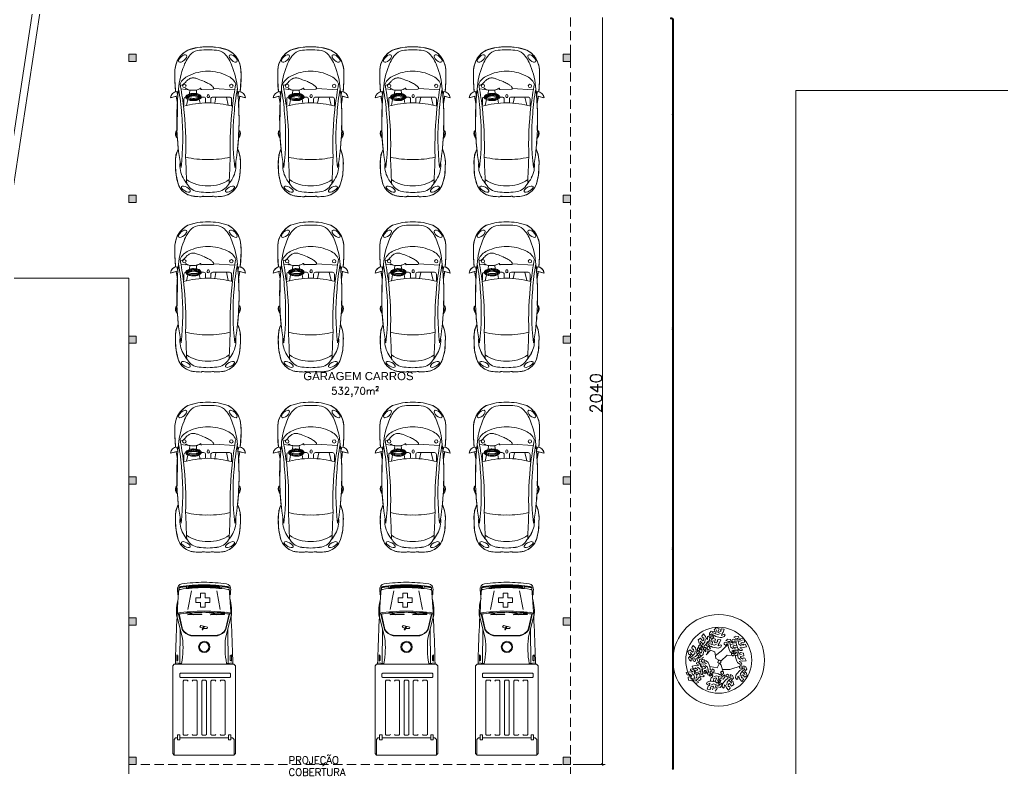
# Model space of a CAD drawing. Header units: metres. Extents: x -1 to 106, y -6 to 62.
# Drawn here: x 26.36 to 53.17, y 31.4 to 51.84 of the extents above; entities that cross this region are included whole.
import ezdxf

# ---------------------------------------------------------------- set-up
doc = ezdxf.new("R2010")
doc.units = ezdxf.units.M
doc.linetypes.add('IMPORT-DASHED2 _4_', pattern=[0.375, 0.25, -0.125])
for name, color, linetype, lineweight in [('AL_MOBILIARIO', 7, 'Continuous', 5), ('AL_VEGETAÇÃO', 7, 'Continuous', 5), ('ARQ-COTA-50', 7, 'Continuous', 5), ('ARQ-ELEV6', 7, 'Continuous', 5), ('ARQ-PAR', 7, 'Continuous', 5), ('ARQ-PIS', 7, 'Continuous', 5), ('ARQ-PROJ', 7, 'IMPORT-DASHED2 _4_', 5), ('ARQ-TEXTO-AMBIENTES-50', 7, 'Continuous', 5), ('ARQ-TEXTO-EQUIPO-50', 7, 'Continuous', 5), ('P-PIPE', 7, 'Continuous', 5), ('P-PIPE-CNTR', 7, 'Continuous', 5)]:
    doc.layers.add(name, color=color, linetype=linetype, lineweight=lineweight)
doc.layers.add('ARQ_1100_BASE_TÉRREO_GARAGEM_dwg', color=7, linetype='Continuous', lineweight=5, true_color=0x767676)
doc.styles.add('RomanS', font='romans__.ttf', dxfattribs={"height": 0.32})
doc.styles.add('RomanS_2', font='romans__.ttf', dxfattribs={"height": 0.200498})
doc.styles.add('SansSerif', font='sanss___.ttf', dxfattribs={"height": 0.222776})

# ---------------------------------------------------------------- blocks, each defined once
blk = doc.blocks.new('AF_Soldavel_Curva 45_90 - Standard-V21-TÉRREO 1_20')
at = {"layer": 'P-PIPE'}
for p, q in [((-0.067, 0.016), (-0.067, 0.012)), ((-0.067, 0.016), (-0.067, -0.017)), ((-0.063, 0.016), (-0.067, 0.016)), ((-0.067, -0.013), (-0.067, 0.012)), ((-0.063, 0.016), (-0.063, -0.017)), ((-0.063, 0.016), (-0.063, 0.013)), ((-0.062, 0.015), (-0.063, 0.016)), ((-0.047, 0.015), (-0.062, 0.015)), ((-0.062, 0.015), (-0.062, -0.015)), ((-0.062, 0.015), (-0.062, 0.012)), ((-0.046, 0.014), (-0.047, 0.015)), ((-0.047, 0.015), (-0.047, -0.015)), ((-0.047, 0.015), (-0.047, 0.012)), ((-0.047, 0.012), (-0.047, -0.013)), ((-0.046, 0.014), (-0.046, -0.014)), ((-0.046, 0.014), (-0.046, -0.014)), ((-0.012, 0.067), (-0.017, 0.067)), ((0.016, 0.067), (-0.017, 0.067)), ((-0.017, 0.063), (0.016, 0.063)), ((-0.017, 0.063), (-0.013, 0.063)), ((-0.017, 0.067), (-0.017, 0.063)), ((-0.017, 0.063), (-0.015, 0.062)), ((-0.015, 0.062), (-0.015, 0.047)), ((-0.015, 0.062), (0.015, 0.062)), ((-0.015, 0.062), (-0.012, 0.062)), ((-0.015, 0.047), (-0.014, 0.046)), ((-0.015, 0.047), (-0.012, 0.047)), ((-0.015, 0.047), (0.015, 0.047)), ((-0.014, 0.046), (0.014, 0.046)), ((-0.014, 0.046), (0.014, 0.046)), ((-0.013, 0.067), (0.012, 0.067)), ((0.012, 0.047), (-0.013, 0.047)), ((0.016, 0.067), (0.012, 0.067)), ((0.012, 0.062), (0.015, 0.062)), ((0.012, 0.047), (0.015, 0.047)), ((0.013, 0.063), (0.016, 0.063)), ((0.014, 0.046), (0.015, 0.047)), ((0.015, 0.062), (0.016, 0.063)), ((0.015, 0.047), (0.015, 0.062)), ((0.016, 0.063), (0.016, 0.067)), ((-0.067, -0.012), (-0.067, -0.017)), ((-0.067, -0.017), (-0.063, -0.017)), ((-0.063, -0.013), (-0.063, -0.017)), ((-0.063, -0.017), (-0.062, -0.015)), ((-0.062, -0.012), (-0.062, -0.015)), ((-0.062, -0.015), (-0.047, -0.015)), ((-0.047, -0.012), (-0.047, -0.015)), ((-0.047, -0.015), (-0.046, -0.014))]:
    blk.add_line(p, q, dxfattribs=at)
at = {"layer": 'P-PIPE', "flags": 128}
for points in [[(-0.046, -0.014), (-0.043, -0.014), (-0.041, -0.014), (-0.039, -0.014), (-0.036, -0.013), (-0.034, -0.013), (-0.032, -0.012), (-0.029, -0.012), (-0.027, -0.011), (-0.025, -0.01), (-0.023, -0.009), (-0.02, -0.008), (-0.018, -0.007), (-0.016, -0.006), (-0.014, -0.005), (-0.012, -0.004), (-0.01, -0.002), (-0.008, -0.001), (-0.006, 0.001), (-0.005, 0.002), (-0.003, 0.004), (-0.001, 0.006), (0, 0.008), (0.002, 0.01), (0.003, 0.012), (0.005, 0.014), (0.006, 0.016), (0.007, 0.018), (0.008, 0.02), (0.009, 0.022), (0.01, 0.024), (0.011, 0.026), (0.012, 0.029), (0.012, 0.031), (0.013, 0.033), (0.013, 0.036), (0.014, 0.038), (0.014, 0.04), (0.014, 0.043), (0.014, 0.045), (0.014, 0.046)], [(-0.014, 0.046), (-0.014, 0.045), (-0.014, 0.043), (-0.014, 0.042), (-0.014, 0.041), (-0.015, 0.04), (-0.015, 0.038), (-0.015, 0.037), (-0.016, 0.036), (-0.016, 0.035), (-0.017, 0.033), (-0.017, 0.032), (-0.018, 0.031), (-0.018, 0.03), (-0.019, 0.029), (-0.02, 0.028), (-0.02, 0.027), (-0.021, 0.026), (-0.022, 0.025), (-0.023, 0.024), (-0.024, 0.023), (-0.025, 0.022), (-0.026, 0.021), (-0.027, 0.021), (-0.028, 0.02), (-0.029, 0.019), (-0.03, 0.018), (-0.031, 0.018), (-0.032, 0.017), (-0.033, 0.017), (-0.034, 0.016), (-0.036, 0.016), (-0.037, 0.015), (-0.038, 0.015), (-0.039, 0.015), (-0.04, 0.015), (-0.042, 0.014), (-0.043, 0.014), (-0.044, 0.014), (-0.046, 0.014), (-0.046, 0.014)]]:
    blk.add_lwpolyline(points, dxfattribs=at)
blk = doc.blocks.new('Luva - Agua Fria_Soldavel - MEP - Tigre - Standard-3311645-TÉRREO 1_20')
at = {"layer": 'P-PIPE'}
for p, q in [((-0.016, 0.017), (-0.02, 0.017)), ((-0.02, 0.017), (-0.02, 0.012)), ((-0.02, 0.017), (-0.02, -0.017)), ((-0.02, -0.013), (-0.02, 0.013)), ((-0.014, 0.015), (-0.016, 0.017)), ((-0.016, 0.017), (-0.016, -0.017)), ((-0.016, 0.017), (-0.016, 0.013)), ((0.014, 0.015), (-0.014, 0.015)), ((-0.014, 0.015), (-0.014, 0.012)), ((-0.014, 0.015), (-0.014, -0.015)), ((-0.006, 0.013), (-0.006, -0.013)), ((0.006, -0.013), (0.006, 0.013)), ((0.016, 0.017), (0.014, 0.015)), ((0.014, 0.015), (0.014, -0.015)), ((0.014, 0.015), (0.014, 0.012)), ((0.02, 0.017), (0.016, 0.017)), ((0.016, 0.017), (0.016, -0.017)), ((0.016, 0.017), (0.016, 0.013)), ((0.02, 0.012), (0.02, 0.017)), ((0.02, -0.017), (0.02, 0.017)), ((0.02, 0.013), (0.02, -0.013)), ((-0.02, -0.012), (-0.02, -0.017)), ((-0.02, -0.017), (-0.016, -0.017)), ((-0.016, -0.013), (-0.016, -0.017)), ((-0.016, -0.017), (-0.014, -0.015)), ((-0.014, -0.012), (-0.014, -0.015)), ((-0.014, -0.015), (0.014, -0.015)), ((0.014, -0.012), (0.014, -0.015)), ((0.014, -0.015), (0.016, -0.017)), ((0.016, -0.013), (0.016, -0.017)), ((0.016, -0.017), (0.02, -0.017)), ((0.02, -0.017), (0.02, -0.012))]:
    blk.add_line(p, q, dxfattribs=at)
blk = doc.blocks.new('ARQ_1100_BASE_TÉRREO_GARAGEM_dwg_car5p-3723934-TÉRREO 1_20')
at = {"layer": 'AL_MOBILIARIO', "color": 253, "true_color": 0xaaaaaa}
for p, q in [((54.161, -35.365), (54, -35.365)), ((54.351, -35.179), (54.367, -35.211)), ((54.418, -35.421), (54.44, -35.285)), ((54.149, -35.47), (53.984, -35.436)), ((54.206, -35.482), (54.176, -35.476)), ((54.244, -35.528), (54.227, -35.441)), ((54.242, -35.515), (54.276, -35.518)), ((54.303, -35.52), (54.409, -35.529)), ((54.154, -35.782), (54.045, -35.806)), ((54.215, -35.903), (54.215, -35.837)), ((54.251, -35.701), (54.227, -35.809)), ((54.248, -35.713), (54.282, -35.711)), ((54.308, -35.71), (54.407, -35.705)), ((54.433, -36.162), (54.425, -35.85)), ((54.161, -36.099), (54.055, -36.099)), ((54.056, -35.958), (54.161, -35.958)), ((54.215, -36.61), (54.215, -36.153)), ((54.231, -35.999), (54.262, -36.005)), ((54.231, -36.06), (54.262, -36.054)), ((54.409, -36.751), (54.45, -36.177)), ((54.213, -36.24), (54.048, -36.205)), ((53.97, -36.665), (54.161, -36.665)), ((54.215, -36.524), (53.991, -36.574)), ((54.351, -36.862), (54.367, -36.829))]:
    blk.add_line(p, q, dxfattribs=at)
at = {"layer": 'AL_MOBILIARIO', "color": 253, "true_color": 0xaaaaaa, "flags": 128}
blk.add_lwpolyline([(53.102, -35.186), (52.795, -35.211), (52.636, -35.145), (52.503, -35.136), (52.302, -35.134), (52.093, -35.149), (51.844, -35.205), (51.743, -35.252), (51.656, -35.321), (51.582, -35.415), (51.528, -35.533), (51.505, -35.65), (51.493, -35.833), (51.504, -35.866), (51.5, -36.02), (51.505, -36.173), (51.494, -36.205), (51.504, -36.387), (51.528, -36.511), (51.55, -36.567), (51.58, -36.622), (51.656, -36.72), (51.743, -36.789), (51.844, -36.835), (52.009, -36.878), (52.093, -36.892), (52.302, -36.906), (52.421, -36.908), (52.504, -36.905), (52.577, -36.895), (52.653, -36.88), (52.798, -36.828), (53.092, -36.852), (53.144, -36.892), (53.208, -36.908), (53.27, -36.9), (53.296, -36.888), (53.306, -36.861), (53.582, -36.869), (53.804, -36.866), (54.039, -36.856), (54.239, -36.888), (54.196, -37.043), (54.258, -37.026), (54.315, -36.987), (54.353, -36.93), (54.359, -36.902), (54.659, -36.922), (54.774, -36.924), (54.958, -36.92), (55.089, -36.899), (55.218, -36.851), (55.331, -36.78), (55.387, -36.723), (55.423, -36.689), (55.5, -36.571), (55.572, -36.3), (55.591, -36.065), (55.591, -35.975), (55.572, -35.741), (55.499, -35.47), (55.431, -35.368), (55.331, -35.263), (55.217, -35.19), (55.092, -35.143), (54.958, -35.121), (54.774, -35.117), (54.659, -35.118), (54.361, -35.138), (54.352, -35.11), (54.315, -35.054), (54.261, -35.015), (54.196, -34.997), (54.239, -35.153), (54.039, -35.185), (53.304, -35.176), (53.295, -35.153), (53.273, -35.141), (53.217, -35.131), (53.177, -35.137)], close=True, dxfattribs=at)
for points in [[(54.367, -35.175), (54.253, -35.2), (54.196, -34.997)], [(54.232, -35.529), (54.215, -35.442), (54.215, -35.465)], [(54.239, -35.702), (54.215, -35.81), (54.215, -35.768), (54.182, -35.776)], [(54.367, -36.865), (54.253, -36.84), (54.196, -37.043)]]:
    blk.add_lwpolyline(points, dxfattribs=at)
at = {"layer": 'AL_MOBILIARIO', "color": 253, "true_color": 0xaaaaaa}
for centre, radius, start, end in [((54.18, -35.184), 0.187, 2.5895, 85.1642), ((54.774, -39.117), 4, 87.3617, 95.9207), ((54.923, -35.769), 0.649, 27.4706, 86.8958), ((52.021, -35.688), 0.518, 134.8156, 176.2091), ((51.984, -35.645), 0.461, 107.6667, 135.3654), ((52.535, -36.313), 1.106, 118.6215, 129.6583), ((52.302, -36.644), 1.509, 88.2419, 107.6667), ((52.34, -35.956), 0.699, 83.0468, 118.6215), ((53.463, -41.397), 6.222, 92.6645, 100.8935), ((53.106, -27.987), 7.346, 263.6037, 275.1155), ((52.421, -36.059), 0.927, 66.1695, 94.4524), ((52.882, -26.178), 9.239, 268.1085, 276.7269), ((53.217, -35.299), 0.167, 70.422, 137.6815), ((53.194, -35.175), 0.0208, 117.3553, 198.6953), ((53.582, -42.914), 7.743, 83.6862, 93.0174), ((53.217, -35.221), 0.072, 86.3517, 116.7819), ((53.229, -35.293), 0.144, 74.075, 92.8953), ((53.265, -35.165), 0.0111, 290.9563, 74.075), ((53.269, -35.176), 0.0346, 358.953, 82.653), ((53.485, -30.452), 4.859, 273.2586, 281.2572), ((52.788, -25.565), 9.859, 276.8538, 280.432), ((51.036, -36.108), 3.024, 1.6629, 14.4466), ((54.774, -39.117), 4, 97.6796, 100.5813), ((54.161, -35.419), 0.0544, 360, 90), ((54.287, -37.287), 2.074, 67.7656, 85.955), ((54.402, -35.654), 0.428, 22.2685, 66.4568), ((54.802, -36.174), 0.851, 45.0395, 71.5127), ((53.045, -35.836), 1.552, 173.2716, 179.9906), ((52.014, -35.801), 0.386, 118.5377, 176.7022), ((52.713, -35.972), 0.923, 144.5605, 182.9807), ((54.975, -101.77), 66.401, 92.06958, 92.69392), ((54.64, -35.944), 2.13, 165.5498, 182.063), ((53.724, -36.02), 1.197, 359.966, 26.1842), ((55.125, -35.814), 0.368, 3.5765, 41.0654), ((54.158, -35.975), 1.433, 358.203, 20.657), ((51.594, -35.818), 0.102, 189.8044, 208.967), ((52.413, -35.992), 0.914, 174.1186, 181.7543), ((50.991, -35.875), 0.514, 357.37, 0.8403), ((66.888, -37.095), 15.317, 175.0732, 175.9774), ((54.161, -35.903), 0.0544, 270, 0), ((54.009, -35.979), 1.496, 358.4023, 7.2064), ((51.594, -36.222), 0.102, 151.033, 170.1956), ((52.413, -36.048), 0.914, 178.2457, 185.8814), ((50.991, -36.165), 0.514, 359.1597, 2.63), ((66.888, -34.946), 15.317, 184.0226, 184.9268), ((52.713, -36.068), 0.923, 177.0193, 215.4395), ((54.64, -36.097), 2.13, 177.937, 194.4502), ((51.036, -35.932), 3.024, 345.5534, 358.3371), ((54.161, -36.153), 0.0544, 0, 90), ((54.231, -36.03), 0.0305, 67.3801, 292.6199), ((54.262, -36.03), 0.0244, 270, 90), ((53.724, -36.021), 1.197, 333.8158, 0.034), ((54.009, -36.062), 1.496, 352.7936, 1.5977), ((54.158, -36.065), 1.433, 339.343, 1.797), ((53.045, -36.205), 1.552, 180.0094, 186.7284), ((52.021, -36.352), 0.518, 183.7909, 225.1844), ((52.014, -36.239), 0.386, 183.2978, 241.4623), ((55.125, -36.227), 0.368, 318.9346, 356.4235), ((51.984, -36.396), 0.461, 224.6346, 252.3333), ((52.535, -35.727), 1.106, 230.3417, 241.3785), ((54.975, 29.73), 66.401, 267.30608, 267.93042), ((52.34, -36.084), 0.699, 241.3785, 276.9532), ((53.106, -44.053), 7.346, 84.8845, 96.3963), ((52.882, -45.863), 9.239, 83.2731, 91.8915), ((52.788, -46.476), 9.859, 79.568, 83.1462), ((54.161, -36.61), 0.0544, 270, 360), ((54.287, -34.754), 2.074, 274.045, 292.2344), ((54.402, -36.387), 0.428, 293.5432, 337.7315), ((54.923, -36.271), 0.649, 273.1042, 332.5294), ((54.802, -35.866), 0.851, 288.4873, 314.9605), ((52.302, -35.397), 1.509, 252.3333, 271.7581), ((53.463, -30.643), 6.222, 259.1065, 267.3355), ((52.421, -35.982), 0.927, 265.5476, 293.8305), ((53.217, -36.742), 0.167, 222.3185, 289.578), ((53.194, -36.865), 0.0208, 161.3047, 242.6447), ((53.582, -29.126), 7.743, 266.9826, 276.3138), ((53.217, -36.819), 0.072, 243.2181, 273.6483), ((53.229, -36.747), 0.144, 267.1047, 285.925), ((53.265, -36.875), 0.0111, 285.925, 69.0437), ((53.269, -36.865), 0.0346, 277.347, 1.047), ((53.485, -41.588), 4.859, 78.7428, 86.7414), ((54.774, -32.924), 4, 259.4187, 262.3204), ((54.18, -36.857), 0.187, 274.8358, 357.4105), ((54.774, -32.924), 4, 264.0793, 272.6383)]:
    blk.add_arc(centre, radius, start, end, dxfattribs=at)
for centre, major_axis, ratio in [((51.702, -35.417), (0.067, 0.121), 0.405921), ((54.519, -35.376), (0, 0.0467), 0.983266), ((55.269, -35.331), (-0.09, 0.102), 0.463754), ((51.702, -36.623), (-0.067, 0.121), 0.405921), ((54.519, -36.659), (0, 0.0467), 0.983266), ((55.269, -36.71), (0.09, 0.102), 0.463754)]:
    blk.add_ellipse(centre, major_axis=major_axis, ratio=ratio, dxfattribs=at)
for points, knots in [([(54.433, -36.162), (54.436, -36.169), (54.458, -36.187), (54.506, -36.15), (54.545, -36.103), (54.591, -36.023), (54.646, -35.909), (54.695, -35.783), (54.74, -35.667), (54.741, -35.569), (54.7, -35.488), (54.648, -35.426), (54.592, -35.387), (54.559, -35.347), (54.543, -35.32), (54.528, -35.269)], [0, 0, 0, 0, 0.527288, 1.647451, 3.487558, 5.099073, 7.968657, 12.238313, 14.475187, 16.613757, 18.744202, 20.639343, 22.223389, 23.452731, 24.286529, 24.286529, 24.286529, 24.286529]), ([(54.309, -35.703), (54.311, -35.689), (54.298, -35.768), (54.28, -35.79), (54.252, -35.829), (54.22, -35.839), (54.186, -35.833), (54.163, -35.794), (54.13, -35.744), (54.117, -35.673), (54.118, -35.605), (54.122, -35.565), (54.125, -35.548)], [0, 0, 0, 0, 0.03969, 0.089634, 0.13125, 0.1542862, 0.1797268, 0.2207266, 0.2680991, 0.3447665, 0.4095645, 0.4538655, 0.4538655, 0.4538655, 0.4538655]), ([(54.125, -35.548), (54.127, -35.537), (54.134, -35.506), (54.151, -35.461), (54.179, -35.425), (54.209, -35.413), (54.232, -35.418), (54.252, -35.425), (54.267, -35.448), (54.295, -35.487), (54.311, -35.573), (54.321, -35.608), (54.306, -35.717), (54.309, -35.703)], [0.4538655, 0.4538655, 0.4538655, 0.4538655, 0.4843001, 0.541515, 0.5817687, 0.6060665, 0.6262474, 0.6436722, 0.6634686, 0.6988791, 0.7758465, 0.8696394, 0.907731, 0.907731, 0.907731, 0.907731]), ([(54.282, -35.705), (54.281, -35.71), (54.28, -35.715), (54.278, -35.726), (54.276, -35.732), (54.272, -35.749), (54.27, -35.756), (54.265, -35.765), (54.263, -35.768), (54.259, -35.775), (54.257, -35.777), (54.251, -35.785), (54.246, -35.792), (54.239, -35.8), (54.236, -35.802), (54.231, -35.806), (54.229, -35.807), (54.225, -35.809), (54.223, -35.81), (54.217, -35.81), (54.213, -35.81), (54.208, -35.809), (54.207, -35.808), (54.204, -35.807), (54.202, -35.805), (54.197, -35.8), (54.194, -35.796), (54.189, -35.787), (54.185, -35.781), (54.179, -35.771), (54.176, -35.766), (54.169, -35.755), (54.166, -35.749), (54.16, -35.737), (54.157, -35.73), (54.153, -35.717), (54.152, -35.71), (54.147, -35.688), (54.146, -35.672), (54.144, -35.641), (54.144, -35.625), (54.146, -35.589), (54.148, -35.568), (54.152, -35.547)], [0.497033, 0.497033, 0.497033, 0.497033, 0.723444, 0.723444, 0.974636, 0.974636, 1.50964, 1.50964, 2.044645, 2.044645, 2.271061, 2.271061, 2.862376, 2.862376, 3.217654, 3.217654, 3.537253, 3.537253, 3.856852, 3.856852, 4.368613, 4.368613, 4.584627, 4.584627, 4.99269, 4.99269, 5.400753, 5.400753, 5.808816, 5.808816, 6.216879, 6.216879, 6.778716, 6.778716, 7.350371, 7.350371, 7.922025, 7.922025, 9.065335, 9.065335, 10.208644, 10.208644, 11.730666, 11.730666, 11.730666, 11.730666]), ([(54.152, -35.547), (54.154, -35.537), (54.156, -35.527), (54.162, -35.506), (54.167, -35.495), (54.174, -35.479), (54.177, -35.473), (54.184, -35.462), (54.188, -35.457), (54.194, -35.45), (54.198, -35.448), (54.204, -35.444), (54.208, -35.442), (54.212, -35.442), (54.213, -35.442), (54.217, -35.442), (54.219, -35.442), (54.224, -35.444), (54.227, -35.444), (54.232, -35.446), (54.233, -35.447), (54.234, -35.448), (54.234, -35.448), (54.235, -35.448), (54.236, -35.449), (54.238, -35.452), (54.24, -35.454), (54.244, -35.46), (54.246, -35.462), (54.249, -35.467), (54.251, -35.47), (54.255, -35.477), (54.258, -35.481), (54.263, -35.49), (54.265, -35.495), (54.269, -35.505), (54.27, -35.511), (54.275, -35.527), (54.278, -35.539), (54.282, -35.557), (54.283, -35.563), (54.285, -35.575), (54.286, -35.58), (54.289, -35.594), (54.29, -35.603), (54.29, -35.622), (54.289, -35.629), (54.288, -35.642), (54.288, -35.648), (54.286, -35.669), (54.283, -35.688), (54.282, -35.699), (54.282, -35.701), (54.282, -35.703), (54.282, -35.704), (54.282, -35.705), (54.282, -35.705), (54.282, -35.705)], [11.730666, 11.730666, 11.730666, 11.730666, 12.495263, 12.495263, 13.409896, 13.409896, 13.929088, 13.929088, 14.44828, 14.44828, 14.909885, 14.909885, 15.371489, 15.371489, 15.62524, 15.62524, 15.87899, 15.87899, 16.120875, 16.120875, 16.36276, 16.36276, 16.51635, 16.51635, 16.669941, 16.669941, 16.921521, 16.921521, 17.136676, 17.136676, 17.351831, 17.351831, 17.782142, 17.782142, 18.204974, 18.204974, 18.627807, 18.627807, 19.473473, 19.473473, 19.978923, 19.978923, 20.484372, 20.484372, 21.475119, 21.475119, 21.859144, 21.859144, 22.162884, 22.162884, 22.770362, 22.770362, 22.900493, 22.900493, 22.951221, 22.951221, 22.964298, 22.964298, 22.964298, 22.964298]), ([(54.221, -35.782), (54.22, -35.779), (54.218, -35.777), (54.213, -35.769), (54.21, -35.764), (54.203, -35.753), (54.2, -35.747), (54.194, -35.735), (54.192, -35.728), (54.188, -35.715), (54.186, -35.707), (54.182, -35.685), (54.18, -35.67), (54.178, -35.638), (54.179, -35.623), (54.181, -35.576), (54.185, -35.545), (54.197, -35.504), (54.201, -35.493), (54.209, -35.477), (54.212, -35.471), (54.216, -35.463), (54.218, -35.462), (54.219, -35.46)], [5.596292, 5.596292, 5.596292, 5.596292, 5.808816, 5.808816, 6.216879, 6.216879, 6.778716, 6.778716, 7.350371, 7.350371, 7.922025, 7.922025, 9.065335, 9.065335, 10.208644, 10.208644, 12.495263, 12.495263, 13.409896, 13.409896, 13.929088, 13.929088, 14.118229, 14.118229, 14.118229, 14.118229]), ([(54.232, -35.529), (54.234, -35.536), (54.236, -35.543), (54.239, -35.557), (54.24, -35.563), (54.242, -35.575), (54.244, -35.58), (54.246, -35.594), (54.247, -35.603), (54.247, -35.622), (54.246, -35.629), (54.245, -35.642), (54.245, -35.648), (54.243, -35.669), (54.241, -35.688), (54.239, -35.699), (54.239, -35.7), (54.239, -35.702)], [18.939067, 18.939067, 18.939067, 18.939067, 19.473473, 19.473473, 19.978923, 19.978923, 20.484372, 20.484372, 21.475119, 21.475119, 21.859144, 21.859144, 22.162884, 22.162884, 22.770362, 22.770362, 22.871566, 22.871566, 22.871566, 22.871566]), ([(54.244, -35.528), (54.246, -35.535), (54.248, -35.542), (54.251, -35.556), (54.252, -35.562), (54.254, -35.574), (54.256, -35.579), (54.258, -35.593), (54.259, -35.602), (54.259, -35.621), (54.258, -35.628), (54.257, -35.641), (54.257, -35.647), (54.255, -35.668), (54.253, -35.687), (54.251, -35.698), (54.251, -35.699), (54.251, -35.701)], [18.939067, 18.939067, 18.939067, 18.939067, 19.473473, 19.473473, 19.978923, 19.978923, 20.484372, 20.484372, 21.475119, 21.475119, 21.859144, 21.859144, 22.162884, 22.162884, 22.770362, 22.770362, 22.871566, 22.871566, 22.871566, 22.871566]), ([(54.418, -35.421), (54.423, -35.419), (54.429, -35.413), (54.447, -35.409), (54.448, -35.419), (54.447, -35.426), (54.44, -35.434), (54.429, -35.443), (54.42, -35.465), (54.408, -35.507), (54.4, -35.581), (54.4, -35.658), (54.413, -35.731), (54.436, -35.775), (54.445, -35.811), (54.463, -35.819), (54.457, -35.825), (54.45, -35.828), (54.441, -35.827), (54.433, -35.83), (54.42, -35.827), (54.425, -35.843), (54.425, -35.85)], [0, 0, 0, 0, 0.0138597, 0.0278304, 0.0329137, 0.0379971, 0.0465756, 0.0592704, 0.0762214, 0.1105991, 0.1789801, 0.2766959, 0.3173629, 0.3800771, 0.4110544, 0.4160421, 0.4210284, 0.4277212, 0.4387433, 0.4448131, 0.4508005, 0.4694463, 0.4694463, 0.4694463, 0.4694463])]:
    blk.add_open_spline(points, degree=3, knots=knots, dxfattribs=at)
blk = doc.blocks.new('ARQ_1100_BASE_TÉRREO_GARAGEM_dwg_amb_p-3723936-TÉRREO 1_20')
at = {"layer": 'AL_MOBILIARIO', "color": 253, "true_color": 0xaaaaaa}
for p, q in [((44.057, -20.449), (44.072, -20.28)), ((45.358, -20.321), (44.746, -20.475)), ((45.439, -20.359), (44.982, -20.465)), ((46.121, -20.38), (46.062, -20.378)), ((44.999, -20.412), (44.067, -20.402)), ((45.409, -20.381), (44.985, -20.475)), ((46.041, -20.718), (45.527, -20.619)), ((46.102, -20.587), (46.147, -20.581)), ((46.155, -20.413), (46.174, -20.572)), ((46.161, -20.579), (46.17, -20.578)), ((45.392, -20.772), (45.388, -20.783)), ((45.392, -21.391), (45.388, -21.402)), ((46.041, -21.407), (45.527, -21.506)), ((44.057, -21.677), (44.072, -21.846)), ((44.999, -21.714), (44.067, -21.723)), ((45.358, -21.804), (44.746, -21.65)), ((45.439, -21.767), (44.982, -21.66)), ((45.409, -21.745), (44.985, -21.65)), ((46.102, -21.539), (46.147, -21.545)), ((46.155, -21.712), (46.174, -21.554)), ((46.161, -21.547), (46.17, -21.548)), ((46.121, -21.745), (46.062, -21.748))]:
    blk.add_line(p, q, dxfattribs=at)
at = {"layer": 'AL_MOBILIARIO', "color": 253, "true_color": 0xaaaaaa, "flags": 128}
for points in [[(41.594, -21.917), (41.552, -21.874), (41.552, -21.063), (41.552, -20.251), (41.594, -20.209), (43.996, -20.209), (44.039, -20.251), (44.039, -21.063), (44.039, -21.874), (43.996, -21.917)], [(41.967, -20.333), (42.108, -20.333), (42.108, -20.399), (41.967, -20.399)], [(43.791, -21.764), (43.77, -21.785), (43.696, -21.785), (43.675, -21.764), (43.675, -20.418), (43.696, -20.397), (43.77, -20.397), (43.791, -20.418)], [(45.441, -20.589), (45.399, -20.76), (45.446, -20.607)], [(45.72, -20.836), (45.848, -20.836), (45.848, -20.964), (45.976, -20.964), (45.976, -21.092), (45.848, -21.092), (45.848, -21.22), (45.72, -21.22), (45.72, -21.092), (45.592, -21.092), (45.592, -20.964), (45.72, -20.964)], [(43.598, -21.063), (43.598, -21.02), (43.577, -20.999), (42.118, -20.999), (42.097, -21.02), (42.097, -21.063), (42.097, -21.105), (42.118, -21.126), (43.577, -21.126), (43.598, -21.105)], [(44.976, -21.007), (45.053, -21.037), (45.053, -21.066), (44.976, -21.031)], [(45.399, -21.379), (45.446, -21.226), (45.441, -21.208)], [(42.108, -21.792), (42.108, -21.726), (41.967, -21.726), (41.967, -21.792)]]:
    blk.add_lwpolyline(points, close=True, dxfattribs=at)
for points in [[(41.558, -20.245), (41.984, -20.245), (42.026, -20.287), (42.026, -20.333)], [(44.273, -20.348), (44.149, -20.348), (44.12, -20.318), (44.295, -20.318), (44.266, -20.34)], [(42.025, -20.399), (42.025, -21.063), (42.025, -21.726)], [(42.118, -20.626), (42.097, -20.605), (42.097, -20.51), (42.118, -20.489), (43.577, -20.489), (43.598, -20.51), (43.598, -20.605), (43.577, -20.626)], [(45.392, -20.624), (45.403, -20.764), (45.403, -21.003), (45.394, -21.005), (45.395, -20.806), (45.385, -20.623), (45.392, -20.624)], [(45.446, -20.608), (45.452, -20.604), (45.454, -20.593), (45.444, -20.585), (45.44, -20.589)], [(43.577, -20.737), (43.598, -20.759), (43.598, -20.853), (43.577, -20.875), (42.118, -20.875), (42.097, -20.853), (42.097, -20.759), (42.118, -20.737)], [(45.017, -21.025), (45.047, -20.947), (45.095, -20.971), (45.047, -21.156), (45.011, -21.144), (45.016, -21.05)], [(42.118, -21.388), (42.097, -21.367), (42.097, -21.272), (42.118, -21.251), (43.577, -21.251), (43.598, -21.272), (43.598, -21.367), (43.577, -21.388)], [(45.392, -21.243), (45.403, -21.383), (45.403, -21.623), (45.394, -21.624), (45.395, -21.425), (45.385, -21.242), (45.392, -21.243)], [(45.446, -21.227), (45.452, -21.223), (45.454, -21.212), (45.444, -21.204), (45.44, -21.208)], [(42.118, -21.499), (42.097, -21.521), (42.097, -21.615), (42.118, -21.637), (43.577, -21.637), (43.598, -21.615), (43.598, -21.521), (43.577, -21.499)], [(42.026, -21.792), (42.026, -21.838), (41.984, -21.881), (41.558, -21.881)], [(44.273, -21.778), (44.149, -21.778), (44.12, -21.807), (44.295, -21.807), (44.266, -21.785)]]:
    blk.add_lwpolyline(points, dxfattribs=at)
at = {"layer": 'AL_MOBILIARIO', "color": 253, "true_color": 0xaaaaaa}
for radius in [0.155, 0.129]:
    blk.add_circle((44.507, -21.068), radius, dxfattribs=at)
for centre, radius, start, end in [((43.005, -65.31), 45.043, 86.0368, 88.6854), ((45.483, -21.518), 1.208, 73.4743, 97.3408), ((39.136, -21.131), 6.35, 0.6174, 7.296), ((45.954, -20.366), 0.0234, 68.406, 173.7302), ((45.932, -19.301), 1.044, 271.7099, 277.5196), ((46.029, -20.422), 0.0525, 7.7463, 86.5601), ((46.034, -20.414), 0.0463, 7.2377, 52.5561), ((46.087, -20.481), 0.147, 11.0331, 97.5196), ((46.116, -20.419), 0.0438, 6.3038, 86.7646), ((44.488, -18.172), 2.317, 259.2929, 276.5127), ((45.153, -20.763), 0.343, 119.9059, 169.4397), ((45.153, -20.763), 0.333, 119.9059, 169.4397), ((39.136, -21.131), 6.318, 4.6559, 6.8222), ((39.136, -21.131), 6.318, 0.6174, 4.4406), ((40.693, -21.148), 5.437, 0.8972, 7.7463), ((46.116, -20.419), 0.0388, 76.6567, 83.0527), ((45.154, -20.617), 0.999, 2.2634, 13.6592), ((40.693, -21.148), 5.459, 0.8972, 5.6127), ((46.116, -20.419), 0.0388, 9.191, 73.6623), ((45.154, -20.617), 1.001, 2.2852, 13.6039), ((46.144, -20.568), 0.0132, 283.3816, 311.2013), ((40.693, -21.148), 5.48, 0.8972, 5.6131), ((46.161, -20.566), 0.0132, 242.326, 282.2743), ((40.693, -21.148), 5.515, 0.8846, 7.6484), ((40.693, -21.148), 5.501, 0.8972, 5.6135), ((46.167, -20.571), 0.00714, 294.7225, 357.3974), ((40.76, -21.148), 5.515, 0.8846, 7.2336), ((55.373, -21.124), 10.566, 177.6964, 179.6656), ((55.373, -21.124), 10.556, 177.697, 179.6656), ((55.373, -21.001), 10.566, 180.3344, 182.3036), ((55.373, -21.001), 10.556, 180.3344, 182.303), ((39.136, -20.994), 6.318, 355.5594, 359.3826), ((39.136, -20.994), 6.35, 352.704, 359.3826), ((40.693, -20.977), 5.437, 352.2537, 359.1028), ((40.693, -20.977), 5.459, 354.3873, 359.1028), ((40.693, -20.977), 5.48, 354.3869, 359.1028), ((40.693, -20.977), 5.515, 352.3516, 359.1154), ((40.693, -20.977), 5.501, 354.3865, 359.1028), ((40.76, -20.977), 5.515, 352.7664, 359.1154), ((45.153, -21.363), 0.343, 190.5603, 240.0941), ((45.153, -21.363), 0.333, 190.5603, 240.0941), ((39.136, -21.75), 6.318, 0.6174, 4.4406), ((44.488, -23.953), 2.317, 83.4873, 100.7071), ((39.136, -20.994), 6.318, 353.1778, 355.3441), ((46.029, -21.703), 0.0525, 273.4399, 352.2537), ((46.034, -21.711), 0.0463, 307.4439, 352.7623), ((46.087, -21.644), 0.147, 262.4804, 348.9669), ((46.116, -21.707), 0.0438, 273.2354, 353.6962), ((45.154, -21.508), 0.999, 346.3408, 357.7366), ((45.154, -21.508), 1.001, 346.3961, 357.7148), ((46.116, -21.706), 0.0388, 286.3377, 350.809), ((46.144, -21.558), 0.0132, 48.7987, 76.6184), ((46.161, -21.56), 0.0132, 77.7257, 117.674), ((46.167, -21.554), 0.00714, 2.6026, 65.2775), ((43.005, 23.185), 45.043, 271.3146, 273.9632), ((45.483, -20.607), 1.208, 262.6592, 286.5257), ((45.954, -21.759), 0.0234, 186.2698, 291.594), ((45.932, -22.825), 1.044, 82.4804, 88.2901), ((46.116, -21.706), 0.0388, 276.9473, 283.3433)]:
    blk.add_arc(centre, radius, start, end, dxfattribs=at)
blk = doc.blocks.new('ARQ_1100_BASE_TÉRREO_GARAGEM_dwg_arv7p-3723933-TÉRREO 1_20')
at = {"layer": 'AL_VEGETAÇÃO', "color": 253, "true_color": 0xaaaaaa, "flags": 128}
for points in [[(110.656, -13.534), (110.562, -13.468), (110.456, -13.541), (110.529, -13.628), (110.408, -13.686), (110.329, -13.637), (110.333, -13.537), (110.475, -13.427), (110.396, -13.362), (110.254, -13.457), (110.249, -13.319), (110.352, -13.184), (110.53, -13.229), (110.591, -13.2), (110.549, -13.114), (110.69, -12.957), (110.854, -13.032), (110.784, -13.23), (110.824, -13.269), (110.991, -13.198), (110.95, -13.128), (111.016, -13.045), (111.186, -13.067), (111.116, -13.264), (111.042, -13.339), (111.015, -13.461), (111.174, -13.381), (111.237, -13.415), (111.187, -13.528), (111.027, -13.592), (110.919, -13.588)], [(110.002, -14.063), (109.898, -14.112), (109.908, -14.24), (110.02, -14.221), (110.009, -14.354), (109.927, -14.398), (109.843, -14.344), (109.819, -14.166), (109.723, -14.202), (109.734, -14.373), (109.612, -14.308), (109.546, -14.152), (109.674, -14.019), (109.68, -13.953), (109.584, -13.946), (109.519, -13.745), (109.666, -13.641), (109.802, -13.8), (109.857, -13.785), (109.878, -13.606), (109.797, -13.606), (109.759, -13.507), (109.862, -13.37), (109.998, -13.53), (110.025, -13.632), (110.118, -13.715), (110.128, -13.538), (110.188, -13.501), (110.262, -13.601), (110.238, -13.771), (110.18, -13.862)], [(110.431, -14.205), (110.337, -14.139), (110.231, -14.213), (110.304, -14.3), (110.183, -14.357), (110.104, -14.308), (110.108, -14.208), (110.251, -14.098), (110.172, -14.034), (110.029, -14.129), (110.024, -13.99), (110.127, -13.855), (110.305, -13.9), (110.366, -13.871), (110.324, -13.785), (110.465, -13.628), (110.629, -13.703), (110.559, -13.901), (110.599, -13.941), (110.766, -13.87), (110.725, -13.799), (110.791, -13.717), (110.961, -13.738), (110.891, -13.935), (110.817, -14.01), (110.79, -14.132), (110.949, -14.053), (111.012, -14.086), (110.962, -14.199), (110.802, -14.263), (110.695, -14.259)], [(111.429, -14.167), (111.439, -14.052), (111.323, -13.997), (111.284, -14.103), (111.174, -14.027), (111.177, -13.935), (111.265, -13.889), (111.432, -13.957), (111.448, -13.856), (111.294, -13.78), (111.412, -13.706), (111.58, -13.728), (111.631, -13.905), (111.686, -13.943), (111.74, -13.864), (111.946, -13.908), (111.963, -14.087), (111.757, -14.125), (111.742, -14.18), (111.887, -14.288), (111.928, -14.218), (112.033, -14.234), (112.099, -14.392), (111.893, -14.43), (111.791, -14.403), (111.672, -14.441), (111.82, -14.539), (111.823, -14.61), (111.7, -14.623), (111.565, -14.517), (111.514, -14.422)], [(111.932, -13.968), (111.942, -13.853), (111.826, -13.799), (111.787, -13.905), (111.677, -13.829), (111.68, -13.736), (111.768, -13.69), (111.935, -13.758), (111.951, -13.657), (111.797, -13.581), (111.915, -13.508), (112.083, -13.529), (112.134, -13.706), (112.189, -13.744), (112.243, -13.665), (112.449, -13.709), (112.466, -13.888), (112.26, -13.927), (112.245, -13.981), (112.39, -14.09), (112.431, -14.019), (112.535, -14.036), (112.602, -14.193), (112.396, -14.231), (112.294, -14.204), (112.175, -14.242), (112.323, -14.34), (112.326, -14.411), (112.203, -14.424), (112.068, -14.318), (112.017, -14.223)], [(109.357, -14.793), (109.253, -14.842), (109.264, -14.97), (109.375, -14.951), (109.364, -15.084), (109.283, -15.128), (109.198, -15.074), (109.174, -14.896), (109.079, -14.932), (109.09, -15.103), (108.967, -15.038), (108.902, -14.882), (109.03, -14.749), (109.035, -14.683), (108.94, -14.676), (108.875, -14.475), (109.021, -14.371), (109.158, -14.53), (109.212, -14.516), (109.234, -14.336), (109.152, -14.336), (109.114, -14.237), (109.217, -14.101), (109.353, -14.26), (109.381, -14.362), (109.473, -14.446), (109.484, -14.269), (109.544, -14.231), (109.617, -14.331), (109.593, -14.501), (109.536, -14.592)], [(111.899, -14.844), (111.908, -14.73), (111.792, -14.675), (111.753, -14.781), (111.643, -14.705), (111.646, -14.613), (111.734, -14.567), (111.901, -14.634), (111.917, -14.534), (111.763, -14.458), (111.881, -14.384), (112.049, -14.406), (112.1, -14.583), (112.155, -14.621), (112.209, -14.542), (112.415, -14.586), (112.432, -14.765), (112.226, -14.803), (112.211, -14.858), (112.356, -14.966), (112.397, -14.896), (112.502, -14.912), (112.568, -15.07), (112.362, -15.108), (112.26, -15.081), (112.141, -15.119), (112.289, -15.217), (112.292, -15.288), (112.169, -15.301), (112.034, -15.195), (111.983, -15.1)], [(109.433, -16.043), (109.423, -16.158), (109.539, -16.212), (109.578, -16.106), (109.689, -16.182), (109.685, -16.275), (109.597, -16.321), (109.43, -16.253), (109.414, -16.354), (109.568, -16.43), (109.45, -16.503), (109.282, -16.481), (109.231, -16.305), (109.176, -16.267), (109.122, -16.345), (108.916, -16.302), (108.899, -16.122), (109.105, -16.084), (109.12, -16.03), (108.975, -15.921), (108.934, -15.992), (108.83, -15.975), (108.763, -15.817), (108.969, -15.78), (109.071, -15.807), (109.19, -15.769), (109.042, -15.671), (109.039, -15.6), (109.162, -15.586), (109.297, -15.692), (109.348, -15.788)], [(109.803, -15.639), (109.794, -15.754), (109.91, -15.808), (109.949, -15.702), (110.059, -15.778), (110.056, -15.871), (109.967, -15.917), (109.801, -15.849), (109.785, -15.95), (109.938, -16.026), (109.821, -16.099), (109.652, -16.078), (109.602, -15.901), (109.547, -15.863), (109.493, -15.942), (109.287, -15.898), (109.27, -15.719), (109.476, -15.68), (109.49, -15.626), (109.345, -15.517), (109.305, -15.588), (109.2, -15.571), (109.134, -15.414), (109.34, -15.376), (109.441, -15.403), (109.56, -15.365), (109.412, -15.267), (109.41, -15.196), (109.533, -15.183), (109.668, -15.289), (109.719, -15.384)], [(110.297, -15.527), (110.287, -15.641), (110.403, -15.696), (110.443, -15.59), (110.553, -15.666), (110.55, -15.759), (110.461, -15.805), (110.295, -15.737), (110.278, -15.837), (110.432, -15.914), (110.314, -15.987), (110.146, -15.965), (110.096, -15.788), (110.041, -15.75), (109.987, -15.829), (109.781, -15.786), (109.763, -15.606), (109.969, -15.568), (109.984, -15.514), (109.839, -15.405), (109.798, -15.476), (109.694, -15.459), (109.627, -15.301), (109.834, -15.263), (109.935, -15.291), (110.054, -15.252), (109.906, -15.155), (109.903, -15.084), (110.027, -15.07), (110.162, -15.176), (110.212, -15.272)], [(110.933, -15.228), (110.961, -15.194), (110.975, -15.121), (110.977, -15.1), (110.931, -15.06), (110.874, -15.028), (110.841, -15.047), (110.798, -15.097), (110.781, -15.186), (110.832, -15.233), (110.887, -15.237)], [(112.165, -15.704), (112.269, -15.656), (112.259, -15.528), (112.147, -15.547), (112.158, -15.413), (112.24, -15.37), (112.324, -15.423), (112.348, -15.602), (112.444, -15.565), (112.433, -15.394), (112.555, -15.459), (112.62, -15.616), (112.493, -15.748), (112.487, -15.815), (112.582, -15.822), (112.648, -16.022), (112.501, -16.127), (112.365, -15.968), (112.31, -15.982), (112.289, -16.162), (112.37, -16.162), (112.408, -16.261), (112.305, -16.397), (112.169, -16.238), (112.142, -16.136), (112.049, -16.052), (112.038, -16.229), (111.978, -16.267), (111.905, -16.167), (111.929, -15.997), (111.986, -15.905)], [(110.812, -15.899), (110.907, -15.965), (111.012, -15.891), (110.94, -15.804), (111.061, -15.747), (111.139, -15.796), (111.135, -15.896), (110.993, -16.006), (111.072, -16.07), (111.215, -15.975), (111.22, -16.114), (111.117, -16.249), (110.938, -16.204), (110.878, -16.233), (110.919, -16.319), (110.778, -16.476), (110.614, -16.401), (110.684, -16.203), (110.644, -16.163), (110.478, -16.235), (110.519, -16.305), (110.452, -16.387), (110.282, -16.366), (110.352, -16.169), (110.427, -16.094), (110.453, -15.972), (110.295, -16.051), (110.232, -16.018), (110.282, -15.905), (110.441, -15.841), (110.549, -15.845)], [(111.316, -16.263), (111.42, -16.214), (111.409, -16.086), (111.297, -16.105), (111.308, -15.972), (111.39, -15.928), (111.474, -15.982), (111.499, -16.16), (111.594, -16.124), (111.583, -15.953), (111.705, -16.018), (111.771, -16.174), (111.643, -16.307), (111.637, -16.373), (111.733, -16.38), (111.798, -16.581), (111.651, -16.685), (111.515, -16.526), (111.461, -16.54), (111.439, -16.72), (111.521, -16.72), (111.558, -16.819), (111.455, -16.955), (111.319, -16.796), (111.292, -16.694), (111.199, -16.61), (111.189, -16.787), (111.129, -16.825), (111.055, -16.725), (111.08, -16.555), (111.137, -16.464)]]:
    blk.add_lwpolyline(points, close=True, dxfattribs=at)
for points in [[(110.409, -13.286), (110.619, -13.363), (110.695, -13.111)], [(109.835, -14.009), (109.954, -13.89), (109.976, -13.71)], [(110.619, -13.363), (110.782, -13.406), (110.949, -13.335)], [(112.024, -13.63), (112.062, -13.85), (112.318, -13.791)], [(109.892, -14.846), (109.788, -14.895), (109.799, -15.023), (109.91, -15.004), (109.899, -15.137), (109.818, -15.181), (109.733, -15.127), (109.709, -14.949), (109.614, -14.985), (109.625, -15.156), (109.502, -15.091), (109.437, -14.935), (109.565, -14.802), (109.57, -14.736), (109.475, -14.729), (109.41, -14.528), (109.556, -14.424), (109.693, -14.583), (109.747, -14.568), (109.769, -14.389), (109.687, -14.389), (109.649, -14.29), (109.753, -14.154), (109.888, -14.313), (109.916, -14.415), (110.008, -14.498), (110.019, -14.321), (110.079, -14.284), (110.152, -14.384), (110.128, -14.554), (110.071, -14.645)], [(109.664, -14.153), (109.835, -14.009), (109.655, -13.818)], [(110.184, -13.957), (110.395, -14.034), (110.471, -13.783)], [(110.395, -14.034), (110.558, -14.078), (110.724, -14.007)], [(110.625, -14.744), (110.988, -14.459), (111.394, -14.059)], [(111.521, -13.829), (111.56, -14.049), (111.815, -13.989)], [(111.56, -14.049), (111.603, -14.212), (111.748, -14.321)], [(112.062, -13.85), (112.106, -14.014), (112.251, -14.123)], [(109.019, -14.883), (109.19, -14.739), (109.011, -14.548)], [(109.19, -14.739), (109.31, -14.62), (109.332, -14.44)], [(109.554, -14.936), (109.725, -14.792), (109.546, -14.601)], [(109.725, -14.792), (109.845, -14.673), (109.867, -14.493)], [(110.842, -15.047), (110.65, -14.932), (110.594, -14.511), (110.301, -14.396), (110.031, -14.69)], [(110.977, -15.1), (111.371, -14.722), (111.991, -14.732)], [(111.99, -14.507), (112.029, -14.727), (112.284, -14.667)], [(112.029, -14.727), (112.072, -14.89), (112.217, -14.999)], [(109.673, -15.757), (109.63, -15.593), (109.485, -15.484)], [(110.167, -15.644), (110.123, -15.481), (109.979, -15.372)], [(111.112, -15.794), (110.988, -15.363), (110.887, -15.237), (110.74, -15.521), (110.267, -15.436)], [(111.068, -15.639), (111.529, -15.636), (112.25, -15.394)], [(112.503, -15.615), (112.332, -15.758), (112.512, -15.95)], [(109.342, -16.381), (109.303, -16.16), (109.047, -16.22)], [(109.303, -16.16), (109.259, -15.997), (109.114, -15.888)], [(109.712, -15.977), (109.673, -15.757), (109.418, -15.816)], [(110.206, -15.865), (110.167, -15.644), (109.911, -15.704)], [(110.849, -16.07), (110.686, -16.026), (110.519, -16.097)], [(111.059, -16.147), (110.849, -16.07), (110.773, -16.322)], [(111.654, -16.173), (111.482, -16.317), (111.662, -16.508)], [(112.332, -15.758), (112.212, -15.878), (112.191, -16.058)], [(110.433, -16.927), (110.502, -16.73), (110.463, -16.69), (110.296, -16.761), (110.337, -16.832), (110.27, -16.914), (110.101, -16.893), (110.171, -16.695), (110.245, -16.621), (110.271, -16.499), (110.113, -16.578), (110.05, -16.545), (110.1, -16.431), (110.259, -16.367), (110.367, -16.371), (110.631, -16.425), (110.725, -16.491), (110.83, -16.418), (110.758, -16.331), (110.879, -16.273), (110.958, -16.322), (110.953, -16.422), (110.811, -16.533), (110.89, -16.597), (111.033, -16.502), (111.038, -16.64), (110.935, -16.775), (110.756, -16.731), (110.696, -16.759), (110.737, -16.845), (110.596, -17.002)], [(110.667, -16.597), (110.504, -16.553), (110.337, -16.624)], [(110.877, -16.673), (110.667, -16.597), (110.591, -16.848)], [(111.482, -16.317), (111.363, -16.436), (111.341, -16.616)]]:
    blk.add_lwpolyline(points, dxfattribs=at)
blk = doc.blocks.new('ARQ_1100_BASE_TÉRREO_GARAGEM_dwg__ARCHTICK-3723946-TÉRREO 1_20')
at = {"layer": 'ARQ-COTA-50', "color": 253, "true_color": 0xaaaaaa}
blk.add_line((-0.5, -0.5), (0.5, 0.5), dxfattribs=at)
blk = doc.blocks.new('ARQ_1100_BASE_TÉRREO_GARAGEM_dwg-3696053-TÉRREO 1_20')
at = {"lineweight": 5, "true_color": 0xe2e2e2}
h = blk.add_hatch(color=254, dxfattribs=at)
h.paths.add_polyline_path([(29.336, 31.502), (29.536, 31.502), (29.536, 31.702), (29.336, 31.702)])
h.paths.add_polyline_path([(41.186, 31.502), (41.386, 31.502), (41.386, 31.702), (41.186, 31.702)])
h.paths.add_polyline_path([(29.336, 35.302), (29.536, 35.302), (29.536, 35.502), (29.336, 35.502)])
h.paths.add_polyline_path([(41.386, 35.302), (41.386, 35.502), (41.186, 35.502), (41.186, 35.302)])
h.paths.add_polyline_path([(29.336, 39.152), (29.536, 39.152), (29.536, 39.352), (29.336, 39.352)])
h.paths.add_polyline_path([(41.186, 39.152), (41.386, 39.152), (41.386, 39.352), (41.186, 39.352)])
h.paths.add_polyline_path([(29.536, 43.002), (29.536, 43.202), (29.336, 43.202), (29.336, 43.002)])
h.paths.add_polyline_path([(41.186, 43.002), (41.386, 43.002), (41.386, 43.202), (41.186, 43.202)])
h.paths.add_polyline_path([(29.536, 46.852), (29.536, 47.052), (29.336, 47.052), (29.336, 46.852)])
h.paths.add_polyline_path([(41.186, 46.852), (41.386, 46.852), (41.386, 47.052), (41.186, 47.052)])
h.paths.add_polyline_path([(29.536, 50.702), (29.536, 50.902), (29.336, 50.902), (29.336, 50.702)])
h.paths.add_polyline_path([(41.386, 50.702), (41.386, 50.902), (41.186, 50.902), (41.186, 50.702)])
at = {"color": 253, "lineweight": 5, "true_color": 0xaaaaaa}
for radius in [1.25, 0.9]:
    blk.add_circle((45.43, 34.348), radius, dxfattribs=at)
at = {"layer": 'ARQ-COTA-50', "color": 253, "true_color": 0xaaaaaa}
for p, q in [((42.257, 31.502), (42.257, 51.902)), ((29.336, 31.427), (29.336, 30.332)), ((41.386, 31.427), (41.386, 30.332)), ((41.461, 31.502), (42.332, 31.502))]:
    blk.add_line(p, q, dxfattribs=at)
at = {"layer": 'ARQ-ELEV6', "color": 253, "true_color": 0xaaaaaa, "flags": 128}
blk.add_lwpolyline([(47.536, 49.902), (53.116, 49.902), (55.116, 49.902), (55.116, 59.372)], dxfattribs=at)
at = {"layer": 'ARQ-PAR', "color": 253, "true_color": 0xaaaaaa, "flags": 128}
for points in [[(29.341, 59.548), (27.773, 59.044), (26.688, 51.932), (25.628, 44.984), (0, 44.984), (0, 8.076)], [(42.386, 57.222), (42.386, 59.352), (29.386, 59.352), (27.952, 58.891), (26.886, 51.902), (25.8, 44.784), (0.2, 44.784)]]:
    blk.add_lwpolyline(points, dxfattribs=at)
for points in [[(29.336, 50.702), (29.536, 50.702), (29.536, 50.902), (29.336, 50.902)], [(41.186, 50.702), (41.386, 50.702), (41.386, 50.902), (41.186, 50.902)], [(29.336, 46.852), (29.536, 46.852), (29.536, 47.052), (29.336, 47.052)], [(41.186, 46.852), (41.386, 46.852), (41.386, 47.052), (41.186, 47.052)], [(29.336, 43.002), (29.536, 43.002), (29.536, 43.202), (29.336, 43.202)], [(41.186, 43.002), (41.386, 43.002), (41.386, 43.202), (41.186, 43.202)], [(29.336, 39.152), (29.536, 39.152), (29.536, 39.352), (29.336, 39.352)], [(41.186, 39.152), (41.386, 39.152), (41.386, 39.352), (41.186, 39.352)], [(29.336, 35.302), (29.536, 35.302), (29.536, 35.502), (29.336, 35.502)], [(41.186, 35.302), (41.386, 35.302), (41.386, 35.502), (41.186, 35.502)], [(29.336, 31.502), (29.536, 31.502), (29.536, 31.702), (29.336, 31.702)], [(41.186, 31.502), (41.386, 31.502), (41.386, 31.702), (41.186, 31.702)]]:
    blk.add_lwpolyline(points, close=True, dxfattribs=at)
at = {"layer": 'ARQ-PIS', "color": 253, "true_color": 0xaaaaaa, "flags": 128}
blk.add_lwpolyline([(25.8, 44.784), (29.336, 44.784), (29.336, 23.802), (47.536, 23.802), (47.536, 49.902)], dxfattribs=at)
at = {"layer": 'ARQ-PROJ', "color": 253, "true_color": 0xaaaaaa, "flags": 128}
blk.add_lwpolyline([(41.386, 51.902), (41.386, 31.502), (29.336, 31.502)], dxfattribs=at)
at = {"rotation": 89.99999999999962}
for name, p in [('ARQ_1100_BASE_TÉRREO_GARAGEM_dwg_car5p-3723934-TÉRREO 1_20', (-4.527, -4.488)), ('ARQ_1100_BASE_TÉRREO_GARAGEM_dwg_car5p-3723934-TÉRREO 1_20', (-1.721, -4.488)), ('ARQ_1100_BASE_TÉRREO_GARAGEM_dwg_car5p-3723934-TÉRREO 1_20', (1.063, -4.488)), ('ARQ_1100_BASE_TÉRREO_GARAGEM_dwg_car5p-3723934-TÉRREO 1_20', (3.62, -4.488)), ('ARQ_1100_BASE_TÉRREO_GARAGEM_dwg_car5p-3723934-TÉRREO 1_20', (-4.527, -9.274)), ('ARQ_1100_BASE_TÉRREO_GARAGEM_dwg_car5p-3723934-TÉRREO 1_20', (-1.721, -9.274)), ('ARQ_1100_BASE_TÉRREO_GARAGEM_dwg_car5p-3723934-TÉRREO 1_20', (1.063, -9.274)), ('ARQ_1100_BASE_TÉRREO_GARAGEM_dwg_car5p-3723934-TÉRREO 1_20', (3.62, -9.274)), ('ARQ_1100_BASE_TÉRREO_GARAGEM_dwg_car5p-3723934-TÉRREO 1_20', (-4.527, -14.197)), ('ARQ_1100_BASE_TÉRREO_GARAGEM_dwg_car5p-3723934-TÉRREO 1_20', (-1.721, -14.197)), ('ARQ_1100_BASE_TÉRREO_GARAGEM_dwg_car5p-3723934-TÉRREO 1_20', (1.063, -14.197)), ('ARQ_1100_BASE_TÉRREO_GARAGEM_dwg_car5p-3723934-TÉRREO 1_20', (3.62, -14.197)), ('ARQ_1100_BASE_TÉRREO_GARAGEM_dwg_amb_p-3723936-TÉRREO 1_20', (10.325, -9.797)), ('ARQ_1100_BASE_TÉRREO_GARAGEM_dwg_amb_p-3723936-TÉRREO 1_20', (15.845, -9.797)), ('ARQ_1100_BASE_TÉRREO_GARAGEM_dwg_amb_p-3723936-TÉRREO 1_20', (18.585, -9.797))]:
    blk.add_blockref(name, p, dxfattribs=at)
at = {"xscale": 0.429015312297905, "yscale": 0.429015312297905, "zscale": 0.429015312297905}
blk.add_blockref('ARQ_1100_BASE_TÉRREO_GARAGEM_dwg_arv7p-3723933-TÉRREO 1_20', (-2.118, 40.801), dxfattribs=at)
at = {"xscale": 0.05, "yscale": 0.05, "zscale": 0.05, "rotation": 269.9999999999996}
blk.add_blockref('ARQ_1100_BASE_TÉRREO_GARAGEM_dwg__ARCHTICK-3723946-TÉRREO 1_20', (42.257, 31.502), dxfattribs=at)
at = {"layer": 'ARQ-COTA-50', "insert": (41.923, 41.089), "char_height": 0.32, "width": 1.48176, "attachment_point": 1, "rotation": 90, "line_spacing_factor": 0.983083, "style": 'RomanS'}
blk.add_mtext('2040', dxfattribs=at)
at = {"layer": 'ARQ-TEXTO-AMBIENTES-50', "insert": (37.104, 42.219), "char_height": 0.22278, "width": 3.51188, "attachment_point": 3, "line_spacing_factor": 0.957023, "style": 'SansSerif'}
blk.add_mtext('GARAGEM CARROS', dxfattribs=at)
at = {"layer": 'ARQ-TEXTO-EQUIPO-50', "char_height": 0.2005, "attachment_point": 1, "line_spacing_factor": 0.983083, "style": 'RomanS_2'}
for s, insert, width in [('532,70m²', (34.857, 41.801), 1.75207), ('PROJEÇÃO\\PCOBERTURA', (33.693, 31.718), 2.20414)]:
    blk.add_mtext(s, dxfattribs=dict(at, insert=insert, width=width))

msp = doc.modelspace()

# ---------------------------------------------------------------- hatches: boundary and pattern name
at = {"layer": 'P-PIPE', "true_color": 0x0080ff}
for points in [[(44.17, 49.236), (44.182, 49.236), (44.178, 51.83), (44.169, 51.83), (44.169, 49.236)], [(44.182, 49.236), (44.194, 49.236), (44.19, 51.83), (44.182, 51.83), (44.182, 49.403)], [(44.169, 43.407), (44.182, 43.407), (44.178, 49.224), (44.169, 49.224), (44.169, 45.128)], [(44.182, 43.407), (44.194, 43.407), (44.19, 49.224), (44.182, 49.224), (44.182, 45.128)], [(44.169, 37.401), (44.182, 37.401), (44.178, 43.395), (44.169, 43.395), (44.169, 40.853)], [(44.182, 37.401), (44.194, 37.401), (44.19, 43.395), (44.182, 43.395), (44.182, 40.853)], [(44.169, 31.395), (44.182, 31.395), (44.178, 37.39), (44.169, 37.39), (44.169, 36.577)], [(44.182, 31.395), (44.194, 31.395), (44.19, 37.39), (44.182, 37.39), (44.182, 36.577)]]:
    msp.add_hatch(color=150, dxfattribs=at).paths.add_polyline_path(points)

# ---------------------------------------------------------------- linework, layer by layer
at = {"layer": 'P-PIPE'}
for p, q in [((44.169, 51.83), (44.169, 49.236)), ((44.194, 51.83), (44.169, 51.83)), ((44.194, 49.236), (44.194, 51.83)), ((44.169, 49.236), (44.194, 49.236)), ((44.169, 49.224), (44.169, 43.407)), ((44.194, 49.224), (44.169, 49.224)), ((44.194, 43.407), (44.194, 49.224)), ((44.169, 43.407), (44.194, 43.407)), ((44.169, 43.395), (44.169, 37.401)), ((44.194, 43.395), (44.169, 43.395)), ((44.194, 37.401), (44.194, 43.395)), ((44.169, 37.401), (44.194, 37.401)), ((44.169, 37.39), (44.169, 31.395)), ((44.194, 37.39), (44.169, 37.39)), ((44.194, 31.395), (44.194, 37.39))]:
    msp.add_line(p, q, dxfattribs=at)
at = {"layer": 'P-PIPE-CNTR'}
for p, q in [((44.182, 51.831), (44.182, 51.83)), ((44.182, 51.831), (44.182, 51.83)), ((44.182, 49.224), (44.182, 49.236)), ((44.182, 43.395), (44.182, 43.407)), ((44.182, 37.39), (44.182, 37.401))]:
    msp.add_line(p, q, dxfattribs=at)
msp.add_arc((44.136, 51.831), 0.0459, 0, 90, dxfattribs=at)

# ---------------------------------------------------------------- block references
at = {"layer": 'ARQ_1100_BASE_TÉRREO_GARAGEM_dwg', "color": 253, "true_color": 0xaaaaaa}
msp.add_blockref('ARQ_1100_BASE_TÉRREO_GARAGEM_dwg-3696053-TÉRREO 1_20', (0, 0), dxfattribs=at)
at = {"layer": 'P-PIPE', "rotation": 90}
for name, p in [('AF_Soldavel_Curva 45_90 - Standard-V21-TÉRREO 1_20', (44.182, 51.877)), ('Luva - Agua Fria_Soldavel - MEP - Tigre - Standard-3311645-TÉRREO 1_20', (44.182, 49.23)), ('Luva - Agua Fria_Soldavel - MEP - Tigre - Standard-3311645-TÉRREO 1_20', (44.182, 43.401)), ('Luva - Agua Fria_Soldavel - MEP - Tigre - Standard-3311645-TÉRREO 1_20', (44.182, 37.395)), ('Luva - Agua Fria_Soldavel - MEP - Tigre - Standard-3311645-TÉRREO 1_20', (44.182, 31.39))]:
    msp.add_blockref(name, p, dxfattribs=at)

doc.saveas('drawing.dxf')
